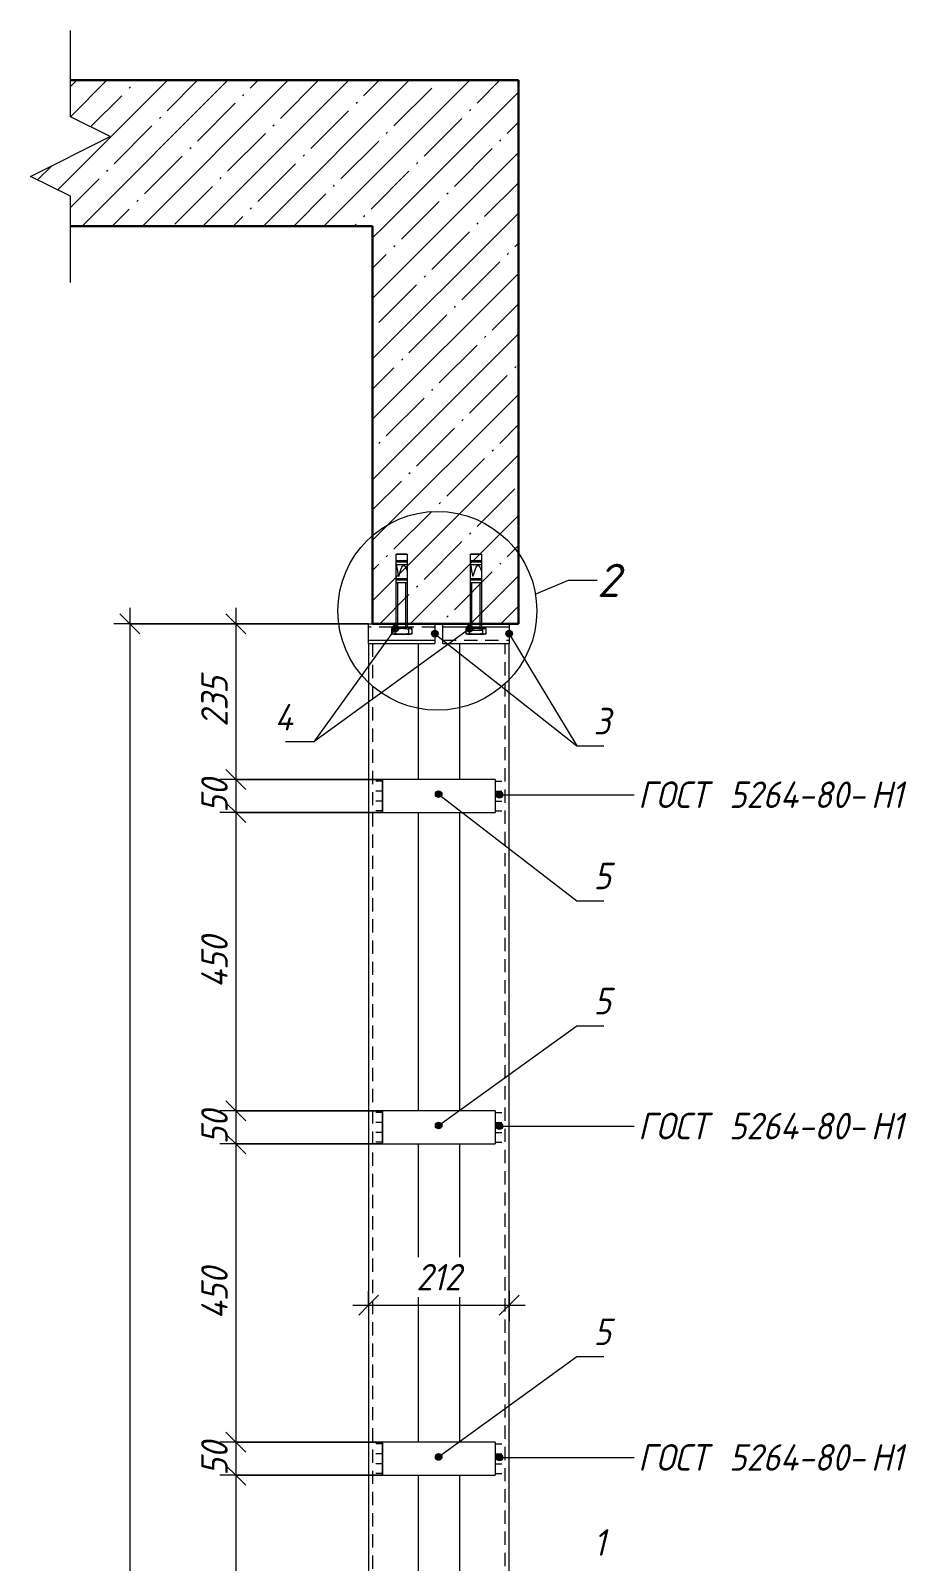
# Model space of a CAD drawing. Header units: millimetres. Extents: x -508 to 38670, y -99 to 8560.
# Drawn here: x 8930 to 10251, y 6085 to 8395 of the extents above; entities that cross this region are included whole.
import ezdxf

# ---------------------------------------------------------------- set-up
doc = ezdxf.new("R2010")
doc.units = ezdxf.units.MM
doc.linetypes.add('200_ШТРИХ_ш1п0_6_', pattern=[32, 20, -12])
for name, color, linetype, lineweight in [('A-ANNO-DIMS', 7, 'Continuous', 9), ('A-ANNO-DIMS-20', 7, 'Continuous', 9), ('A-DETL-1', 7, 'Continuous', 5), ('A-DETL-2', 7, '200_ШТРИХ_ш1п0_6_', 5), ('A-DETL-GENF-1', 7, 'Continuous', 5), ('A-FLOR-FNSH-1', 7, 'Continuous', 30), ('A-FLOR-PATT-1', 7, 'Continuous', 5), ('A-GENM', 7, 'Continuous', 9), ('A-GENM-IDEN', 7, 'Continuous', 9), ('A-WALL-1', 7, 'Continuous', 30), ('A-WALL-PATT-1', 7, 'Continuous', 5), ('G-ANNO-TEXT', 7, 'Continuous', 9)]:
    doc.layers.add(name, color=color, linetype=linetype, lineweight=lineweight)
doc.styles.add('ISOCPEUR_I', font='isocpeui.ttf', dxfattribs={"width": 0.9, "height": 40})
doc.styles.add('ISOCPEUR_I_1', font='isocpeui.ttf', dxfattribs={"height": 50})
doc.dimstyles.new('ISO-2_0_0_9К_СРЕДНИЙ', dxfattribs={"dimscale": 304.8, "dimtxt": 39.839247, "dimasz": 0.098425, "dimexe": 0.07874, "dimexo": 0, "dimgap": 0, "dimtad": 1, "dimdec": 0, "dimzin": 0, "dimdsep": 46, "dimtxsty": 'ISOCPEUR_I', "dimblk1": 'OBLIQUE', "dimblk2": 'OBLIQUE', "dimsah": 1, "dimcen": 0.09, "dimdle": 0.07874, "dimazin": 0, "dimtfac": 1, "dimtdec": 4, "dimtix": 1, "dimtmove": 0, "dimatfit": 3, "dimfxl": 1, "dimtvp": 1, "dimtolj": 1, "dimtzin": 0, "dimarcsym": 2})
doc.dimstyles.new('ISO-2_0_0_9К_СРЕДНИЙ_ФОН', dxfattribs={"dimscale": 304.8, "dimtxt": 39.839247, "dimasz": 0.098425, "dimexe": 0.07874, "dimexo": 0, "dimgap": 0.032808, "dimtad": 1, "dimdec": 0, "dimdsep": 46, "dimtxsty": 'ISOCPEUR_I', "dimblk1": 'OBLIQUE', "dimblk2": 'OBLIQUE', "dimsah": 1, "dimcen": 0.09, "dimdle": 0.07874, "dimazin": 0, "dimtfac": 1, "dimtdec": 4, "dimtix": 1, "dimtmove": 0, "dimatfit": 3, "dimfxl": 1, "dimtvp": 1, "dimtfill": 1, "dimtolj": 1, "dimtzin": 0, "dimarcsym": 2})
pattern_1 = [(45, (11143.02, 4305), (-45.6197, 45.6197), []), (45, (11188.64, 4305), (-45.6197, 45.6197), [80.645, -16.129, 2.682, -13.447])]

# ---------------------------------------------------------------- blocks, each defined once
blk = doc.blocks.new('Фахверк_Влож_Полоса боковая - Полоса_Фахверка-25655111-АР1_1_Ф-21_2 эт_1')
at = {"layer": 'A-GENM'}
for p, q in [((-10585, 7215), (-10585, 7265)), ((-10415, 7265), (-10585, 7265)), ((-10415, 7265), (-10415, 7215)), ((-10585, 7215), (-10415, 7215))]:
    blk.add_line(p, q, dxfattribs=at)
blk = doc.blocks.new('Фахверк_Влож_Уголок - Уголок_Фахверка-29066231-АР1_1_Ф-21_2 эт_1')
at = {"layer": 'A-GENM'}
for p, q in [((-10469, 7470), (-10469, 7265)), ((-10394, 4126), (-10394, 7470)), ((-10469, 7215), (-10469, 6765)), ((-10469, 6715), (-10469, 6265)), ((-10469, 6215), (-10469, 5765)), ((-10469, 5715), (-10469, 5265)), ((-10469, 5215), (-10469, 4765)), ((-10469, 4715), (-10469, 4265)), ((-10469, 4215), (-10469, 4126)), ((-10394, 4126), (-10469, 4126))]:
    blk.add_line(p, q, dxfattribs=at)
blk = doc.blocks.new('Фахверк_Влож_Уголок - Уголок_Фахверка-29066232-АР1_1_Ф-21_2 эт_1')
at = {"layer": 'A-GENM'}
for p, q in [((-10606, 7470), (-10531, 7470)), ((-10606, 7470), (-10606, 4126)), ((-10531, 7265), (-10531, 7470)), ((-10531, 6765), (-10531, 7215)), ((-10531, 6265), (-10531, 6715)), ((-10531, 5765), (-10531, 6215)), ((-10531, 5265), (-10531, 5715)), ((-10531, 4765), (-10531, 5215)), ((-10531, 4265), (-10531, 4715)), ((-10531, 4126), (-10531, 4215)), ((-10531, 4126), (-10606, 4126))]:
    blk.add_line(p, q, dxfattribs=at)
blk = doc.blocks.new('Фахверк_Влож_Полоса верхняя - Полоса верхняя_Фахверка-25545440-АР1_1_Ф-21_2 эт_1')
at = {"layer": 'A-GENM'}
for p, q in [((-10606, 7475), (-10606, 7500)), ((-10606, 7500), (-10600, 7500)), ((-10506, 7500), (-10506, 7475)), ((-10606, 7470), (-10606, 7475)), ((-10606, 7475), (-10506, 7475)), ((-10606, 7470), (-10506, 7470)), ((-10506, 7475), (-10506, 7470))]:
    blk.add_line(p, q, dxfattribs=at)
blk = doc.blocks.new('Фахверк_Влож_Полоса верхняя - Полоса верхняя_Фахверка-V13-АР1_1_Ф-21_2 эт_1')
at = {"layer": 'A-GENM'}
for p, q in [((-10494, 7495), (-10494, 7500)), ((-10494, 7470), (-10494, 7495)), ((-10394, 7495), (-10494, 7495)), ((-10394, 7500), (-10394, 7495)), ((-10394, 7495), (-10394, 7470)), ((-10494, 7470), (-10394, 7470))]:
    blk.add_line(p, q, dxfattribs=at)
blk = doc.blocks.new('Фахверк_Влож_Анкерный болт - Анкерный болт_Фахверка-25085591-АР1_1_Ф-21_2 эт_1')
at = {"layer": 'A-GENM'}
for p, q in [((-10454, 7495), (-10454, 7490)), ((-10444, 7490), (-10454, 7490)), ((-10434, 7490), (-10444, 7490)), ((-10434, 7490), (-10434, 7495))]:
    blk.add_line(p, q, dxfattribs=at)
blk = doc.blocks.new('DET_L_Линия разрыва1 - М20-27085586-АР1_1_Ф-21_2 эт_1')
at = {"layer": 'A-DETL-GENF-1'}
for p, q in [((-11056, 8265), (-11056, 8395)), ((-10996, 8235), (-11056, 8265)), ((-11116, 8175), (-10996, 8235)), ((-11056, 8145), (-11116, 8175)), ((-11056, 8015), (-11056, 8145))]:
    blk.add_line(p, q, dxfattribs=at)
blk = doc.blocks.new('DIMBLOCK77-АР1_1_Ф-21_2 эт_1')
at = {"layer": 'A-ANNO-DIMS-20', "lineweight": 20}
for p, q in [((9239.4, 7500), (9224.4, 7515)), ((9239.4, 7500), (9254.4, 7485)), ((9239.4, 7265), (9224.4, 7280)), ((9239.4, 7265), (9254.4, 7250))]:
    blk.add_line(p, q, dxfattribs=at)
at = {"layer": 'A-ANNO-DIMS-20'}
for p, q in [((9239.4, 7524), (9239.4, 7265)), ((9439.9, 7500), (9215.4, 7500)), ((9239.4, 7500), (9439.9, 7500)), ((9460.9, 7265), (9215.4, 7265)), ((9239.4, 7265), (9460.9, 7265))]:
    blk.add_line(p, q, dxfattribs=at)
at = {"layer": 'A-ANNO-DIMS-20', "color": 0, "insert": (9187.2, 7344.6), "char_height": 40, "width": 91.017, "attachment_point": 1, "rotation": 90, "line_spacing_factor": 1.149209, "style": 'ISOCPEUR_I'}
blk.add_mtext('235', dxfattribs=at)
blk = doc.blocks.new('_Oblique')
at = {"color": 0, "linetype": 'ByBlock', "lineweight": -2}
blk.add_line((-0.5, -0.5), (0.5, 0.5), dxfattribs=at)
blk = doc.blocks.new('DIMBLOCK78-АР1_1_Ф-21_2 эт_1')
at = {"layer": 'A-ANNO-DIMS-20', "lineweight": 20}
for p, q in [((9239.4, 7265), (9224.4, 7280)), ((9239.4, 7265), (9254.4, 7250)), ((9239.4, 7215), (9224.4, 7230)), ((9239.4, 7215), (9254.4, 7200))]:
    blk.add_line(p, q, dxfattribs=at)
at = {"layer": 'A-ANNO-DIMS-20'}
for p, q in [((9460.9, 7265), (9215.4, 7265)), ((9239.4, 7265), (9239.4, 7215)), ((9239.4, 7265), (9460.9, 7265)), ((9460.9, 7215), (9215.4, 7215)), ((9239.4, 7215), (9460.9, 7215))]:
    blk.add_line(p, q, dxfattribs=at)
at = {"layer": 'A-ANNO-DIMS-20', "color": 0, "insert": (9187.2, 7214.7), "char_height": 40, "width": 60.678, "attachment_point": 1, "rotation": 90, "line_spacing_factor": 1.149209, "style": 'ISOCPEUR_I'}
blk.add_mtext('50', dxfattribs=at)
blk = doc.blocks.new('DIMBLOCK79-АР1_1_Ф-21_2 эт_1')
at = {"layer": 'A-ANNO-DIMS-20', "lineweight": 20}
for p, q in [((9239.4, 7215), (9224.4, 7230)), ((9239.4, 7215), (9254.4, 7200)), ((9239.4, 6765), (9224.4, 6780)), ((9239.4, 6765), (9254.4, 6750))]:
    blk.add_line(p, q, dxfattribs=at)
at = {"layer": 'A-ANNO-DIMS-20'}
for p, q in [((9460.9, 7215), (9215.4, 7215)), ((9239.4, 7215), (9239.4, 6765)), ((9239.4, 7215), (9460.9, 7215)), ((9460.9, 6765), (9215.4, 6765)), ((9239.4, 6765), (9460.9, 6765))]:
    blk.add_line(p, q, dxfattribs=at)
at = {"layer": 'A-ANNO-DIMS-20', "color": 0, "insert": (9187.2, 6950.5), "char_height": 40, "width": 94.695, "attachment_point": 1, "rotation": 90, "line_spacing_factor": 1.149209, "style": 'ISOCPEUR_I'}
blk.add_mtext('450', dxfattribs=at)
blk = doc.blocks.new('DIMBLOCK80-АР1_1_Ф-21_2 эт_1')
at = {"layer": 'A-ANNO-DIMS-20', "lineweight": 20}
for p, q in [((9239.4, 6765), (9224.4, 6780)), ((9239.4, 6765), (9254.4, 6750)), ((9239.4, 6715), (9224.4, 6730)), ((9239.4, 6715), (9254.4, 6700))]:
    blk.add_line(p, q, dxfattribs=at)
at = {"layer": 'A-ANNO-DIMS-20'}
for p, q in [((9460.9, 6765), (9215.4, 6765)), ((9239.4, 6765), (9239.4, 6715)), ((9239.4, 6765), (9460.9, 6765)), ((9460.9, 6715), (9215.4, 6715)), ((9239.4, 6715), (9460.9, 6715))]:
    blk.add_line(p, q, dxfattribs=at)
at = {"layer": 'A-ANNO-DIMS-20', "color": 0, "insert": (9187.2, 6714.7), "char_height": 40, "width": 60.678, "attachment_point": 1, "rotation": 90, "line_spacing_factor": 1.149209, "style": 'ISOCPEUR_I'}
blk.add_mtext('50', dxfattribs=at)
blk = doc.blocks.new('DIMBLOCK81-АР1_1_Ф-21_2 эт_1')
at = {"layer": 'A-ANNO-DIMS-20', "lineweight": 20}
for p, q in [((9239.4, 6715), (9224.4, 6730)), ((9239.4, 6715), (9254.4, 6700)), ((9239.4, 6265), (9224.4, 6280)), ((9239.4, 6265), (9254.4, 6250))]:
    blk.add_line(p, q, dxfattribs=at)
at = {"layer": 'A-ANNO-DIMS-20'}
for p, q in [((9460.9, 6715), (9215.4, 6715)), ((9239.4, 6715), (9239.4, 6265)), ((9239.4, 6715), (9460.9, 6715)), ((9460.9, 6265), (9215.4, 6265)), ((9239.4, 6265), (9460.9, 6265))]:
    blk.add_line(p, q, dxfattribs=at)
at = {"layer": 'A-ANNO-DIMS-20', "color": 0, "insert": (9187.2, 6450.5), "char_height": 40, "width": 94.695, "attachment_point": 1, "rotation": 90, "line_spacing_factor": 1.149209, "style": 'ISOCPEUR_I'}
blk.add_mtext('450', dxfattribs=at)
blk = doc.blocks.new('DIMBLOCK82-АР1_1_Ф-21_2 эт_1')
at = {"layer": 'A-ANNO-DIMS-20'}
for p, q in [((9460.9, 6265), (9215.4, 6265)), ((9239.4, 6265), (9239.4, 6215)), ((9239.4, 6265), (9460.9, 6265)), ((9460.9, 6215), (9215.4, 6215)), ((9239.4, 6215), (9460.9, 6215))]:
    blk.add_line(p, q, dxfattribs=at)
at = {"layer": 'A-ANNO-DIMS-20', "lineweight": 20}
for p, q in [((9239.4, 6265), (9224.4, 6280)), ((9239.4, 6265), (9254.4, 6250)), ((9239.4, 6215), (9224.4, 6230)), ((9239.4, 6215), (9254.4, 6200))]:
    blk.add_line(p, q, dxfattribs=at)
at = {"layer": 'A-ANNO-DIMS-20', "color": 0, "insert": (9187.2, 6214.7), "char_height": 40, "width": 60.678, "attachment_point": 1, "rotation": 90, "line_spacing_factor": 1.149209, "style": 'ISOCPEUR_I'}
blk.add_mtext('50', dxfattribs=at)
blk = doc.blocks.new('DIMBLOCK83-АР1_1_Ф-21_2 эт_1')
at = {"layer": 'A-ANNO-DIMS-20'}
for p, q in [((9460.9, 6215), (9215.4, 6215)), ((9239.4, 6215), (9239.4, 5765)), ((9239.4, 6215), (9460.9, 6215)), ((9460.9, 5765), (9215.4, 5765)), ((9239.4, 5765), (9460.9, 5765))]:
    blk.add_line(p, q, dxfattribs=at)
at = {"layer": 'A-ANNO-DIMS-20', "lineweight": 20}
for p, q in [((9239.4, 6215), (9224.4, 6230)), ((9239.4, 6215), (9254.4, 6200)), ((9239.4, 5765), (9224.4, 5780)), ((9239.4, 5765), (9254.4, 5750))]:
    blk.add_line(p, q, dxfattribs=at)
at = {"layer": 'A-ANNO-DIMS-20', "color": 0, "insert": (9187.2, 5950.5), "char_height": 40, "width": 94.695, "attachment_point": 1, "rotation": 90, "line_spacing_factor": 1.149209, "style": 'ISOCPEUR_I'}
blk.add_mtext('450', dxfattribs=at)
blk = doc.blocks.new('DIMBLOCK92-АР1_1_Ф-21_2 эт_1')
at = {"layer": 'A-ANNO-DIMS-20', "lineweight": 20}
for p, q in [((9079.4, 7500), (9064.4, 7515)), ((9079.4, 7500), (9094.4, 7485)), ((9079.4, 4120), (9064.4, 4135)), ((9079.4, 4120), (9094.4, 4105))]:
    blk.add_line(p, q, dxfattribs=at)
at = {"layer": 'A-ANNO-DIMS-20'}
for p, q in [((9079.4, 7524), (9079.4, 4096)), ((9439.9, 7500), (9055.4, 7500)), ((9079.4, 7500), (9439.9, 7500)), ((9100.6, 4120), (9055.4, 4120)), ((9079.4, 4120), (9100.6, 4120))]:
    blk.add_line(p, q, dxfattribs=at)
at = {"layer": 'A-ANNO-DIMS-20', "color": 0, "insert": (9027.2, 5759.4), "char_height": 40, "width": 121.356, "attachment_point": 1, "rotation": 90, "line_spacing_factor": 1.149209, "style": 'ISOCPEUR_I'}
blk.add_mtext('3380', dxfattribs=at)
blk = doc.blocks.new('DIMBLOCK93-АР1_1_Ф-21_2 эт_1')
at = {"layer": 'A-ANNO-DIMS-20'}
for p, q in [((9439.9, 6492.9), (9439.9, 6447.7)), ((9439.9, 6471.7), (9439.9, 6492.9)), ((9651.9, 6492.9), (9651.9, 6447.7)), ((9651.9, 6471.7), (9651.9, 6492.9)), ((9415.9, 6471.7), (9675.9, 6471.7))]:
    blk.add_line(p, q, dxfattribs=at)
at = {"layer": 'A-ANNO-DIMS-20', "lineweight": 20}
for p, q in [((9439.9, 6471.7), (9424.9, 6456.7)), ((9439.9, 6471.7), (9454.9, 6486.7)), ((9651.9, 6471.7), (9636.9, 6456.7)), ((9651.9, 6471.7), (9666.9, 6486.7))]:
    blk.add_line(p, q, dxfattribs=at)
at = {"layer": 'A-ANNO-DIMS-20', "color": 0, "insert": (9511.8, 6534), "char_height": 40, "width": 81.824, "attachment_point": 1, "line_spacing_factor": 1.149209, "style": 'ISOCPEUR_I', "bg_fill": 3, "box_fill_scale": 1.25, "bg_fill_color": 256, "bg_fill_true_color": 13158600, "bg_fill_transparency": 0}
blk.add_mtext('212', dxfattribs=at)

msp = doc.modelspace()

# ---------------------------------------------------------------- hatches: boundary and pattern name
at = {"layer": 'A-FLOR-PATT-1'}
h = msp.add_hatch(dxfattribs=at)
h.set_pattern_fill('FP_9', color=256, style=0, pattern_type=2)
h.set_pattern_definition(pattern_1)
h.paths.add_polyline_path([(9665.9, 8100), (9665.9, 8320), (8989.9, 8320), (8989.9, 8265), (9049.9, 8235), (8929.9, 8175), (8989.9, 8145), (8989.9, 8100), (9445.9, 8100)], flags=0)
at = {"layer": 'A-GENM-IDEN'}
h = msp.add_hatch(color=256, dxfattribs=at)
edge = h.paths.add_edge_path(flags=0)
edge.add_arc((9479.9, 7492.5), 5, 0, 360)
h = msp.add_hatch(color=256, dxfattribs=at)
edge = h.paths.add_edge_path(flags=0)
edge.add_arc((9539.9, 7485), 5, 0, 360)
h = msp.add_hatch(color=256, dxfattribs=at)
edge = h.paths.add_edge_path(flags=0)
edge.add_arc((9591.9, 7492.5), 5, 0, 360)
h = msp.add_hatch(color=256, dxfattribs=at)
edge = h.paths.add_edge_path(flags=0)
edge.add_arc((9651.9, 7485), 5, 0, 360)
h = msp.add_hatch(color=256, dxfattribs=at)
edge = h.paths.add_edge_path(flags=0)
edge.add_arc((9545.5, 7242.7), 5, 0, 360)
h = msp.add_hatch(color=256, dxfattribs=at)
edge = h.paths.add_edge_path(flags=0)
edge.add_arc((9545.5, 6742.7), 5, 0, 360)
h = msp.add_hatch(color=256, dxfattribs=at)
edge = h.paths.add_edge_path(flags=0)
edge.add_arc((9545.5, 6242.7), 5, 0, 360)
at = {"layer": 'A-WALL-PATT-1'}
h = msp.add_hatch(dxfattribs=at)
h.set_pattern_fill('FP_9', color=256, style=0, pattern_type=2)
h.set_pattern_definition(pattern_1)
h.paths.add_polyline_path([(9445.9, 7500), (9665.9, 7500), (9665.9, 8100), (9445.9, 8100)], flags=0)
at = {"layer": 'G-ANNO-TEXT'}
h = msp.add_hatch(color=256, dxfattribs=at)
edge = h.paths.add_edge_path(flags=0)
edge.add_arc((9637.3, 7242), 5, 0, 360)
h = msp.add_hatch(color=256, dxfattribs=at)
edge = h.paths.add_edge_path(flags=0)
edge.add_arc((9637.3, 6742), 5, 0, 360)
h = msp.add_hatch(color=256, dxfattribs=at)
edge = h.paths.add_edge_path(flags=0)
edge.add_arc((9637.3, 6242), 5, 0, 360)

# ---------------------------------------------------------------- linework, layer by layer
at = {"layer": 'A-DETL-1'}
for p, q in [((9498.1, 7605), (9481.6, 7605)), ((9481.6, 7605), (9498.1, 7605)), ((9481.6, 7495), (9481.6, 7605)), ((9498.1, 7605), (9498.1, 7495)), ((9610.1, 7605), (9593.6, 7605)), ((9593.6, 7605), (9610.1, 7605)), ((9593.6, 7495), (9593.6, 7605)), ((9610.1, 7605), (9610.1, 7495)), ((9481.6, 7593.4), (9498.1, 7593.4)), ((9481.6, 7589.2), (9498.1, 7589.2)), ((9482.6, 7595.4), (9497.2, 7595.4)), ((9593.6, 7593.4), (9610.1, 7593.4)), ((9593.6, 7589.2), (9610.1, 7589.2)), ((9594.6, 7595.4), (9609.2, 7595.4)), ((9481.6, 7568.3), (9498.1, 7568.3)), ((9481.6, 7566.2), (9498.1, 7566.2)), ((9481.6, 7562.1), (9498.1, 7562.1)), ((9483.7, 7566.2), (9483.7, 7568.3)), ((9483.7, 7566.2), (9483.7, 7568.3)), ((9483.7, 7495), (9483.7, 7562.1)), ((9496, 7495), (9496, 7562.1)), ((9593.6, 7568.3), (9610.1, 7568.3)), ((9593.6, 7566.2), (9610.1, 7566.2)), ((9593.6, 7562.1), (9610.1, 7562.1)), ((9595.7, 7566.2), (9595.7, 7568.3)), ((9595.7, 7566.2), (9595.7, 7568.3)), ((9595.7, 7495), (9595.7, 7562.1)), ((9608, 7495), (9608, 7562.1)), ((9479.9, 7493.6), (9474.5, 7492.8)), ((9474.5, 7492.8), (9474.5, 7484.6)), ((9474.5, 7484.6), (9479.9, 7483.8)), ((9477.2, 7493.6), (9477.2, 7495)), ((9502.5, 7495), (9477.2, 7495)), ((9502.5, 7493.6), (9477.2, 7493.6)), ((9479.9, 7483.8), (9479.9, 7493.6)), ((9499.8, 7493.6), (9479.9, 7493.6)), ((9484.3, 7495), (9486.4, 7495)), ((9505.3, 7492.8), (9499.8, 7493.6)), ((9499.8, 7493.6), (9499.8, 7483.8)), ((9499.8, 7483.8), (9505.3, 7484.6)), ((9502.5, 7495), (9502.5, 7493.6)), ((9505.3, 7484.6), (9505.3, 7492.8)), ((9591.9, 7493.6), (9586.5, 7492.8)), ((9586.5, 7492.8), (9586.5, 7484.6)), ((9586.5, 7484.6), (9591.9, 7483.8)), ((9589.2, 7493.6), (9589.2, 7495)), ((9614.5, 7495), (9589.2, 7495)), ((9614.5, 7493.6), (9589.2, 7493.6)), ((9591.9, 7483.8), (9591.9, 7493.6)), ((9611.8, 7493.6), (9591.9, 7493.6)), ((9596.3, 7495), (9598.4, 7495)), ((9617.3, 7492.8), (9611.8, 7493.6)), ((9611.8, 7493.6), (9611.8, 7483.8)), ((9611.8, 7483.8), (9617.3, 7484.6)), ((9614.5, 7495), (9614.5, 7493.6)), ((9617.3, 7484.6), (9617.3, 7492.8)), ((9499.8, 7483.8), (9479.9, 7483.8)), ((9611.8, 7483.8), (9591.9, 7483.8)), ((9460.9, 7262.5), (9450.9, 7262.5)), ((9460.9, 7265), (9460.9, 7215)), ((9630.9, 7265), (9630.9, 7215)), ((9630.9, 7262.5), (9640.9, 7262.5)), ((9460.9, 7247.5), (9450.9, 7247.5)), ((9460.9, 7232.5), (9450.9, 7232.5)), ((9630.9, 7247.5), (9640.9, 7247.5)), ((9630.9, 7232.5), (9640.9, 7232.5)), ((9460.9, 7217.5), (9450.9, 7217.5)), ((9630.9, 7217.5), (9640.9, 7217.5)), ((9460.9, 6762.5), (9450.9, 6762.5)), ((9460.9, 6747.5), (9450.9, 6747.5)), ((9460.9, 6765), (9460.9, 6715)), ((9630.9, 6765), (9630.9, 6715)), ((9630.9, 6762.5), (9640.9, 6762.5)), ((9630.9, 6747.5), (9640.9, 6747.5)), ((9460.9, 6732.5), (9450.9, 6732.5)), ((9630.9, 6732.5), (9640.9, 6732.5)), ((9460.9, 6717.5), (9450.9, 6717.5)), ((9630.9, 6717.5), (9640.9, 6717.5)), ((9460.9, 6262.5), (9450.9, 6262.5)), ((9460.9, 6265), (9460.9, 6215)), ((9630.9, 6265), (9630.9, 6215)), ((9630.9, 6262.5), (9640.9, 6262.5)), ((9460.9, 6247.5), (9450.9, 6247.5)), ((9630.9, 6247.5), (9640.9, 6247.5)), ((9460.9, 6232.5), (9450.9, 6232.5)), ((9460.9, 6217.5), (9450.9, 6217.5)), ((9630.9, 6232.5), (9640.9, 6232.5)), ((9630.9, 6217.5), (9640.9, 6217.5))]:
    msp.add_line(p, q, dxfattribs=at)
msp.add_circle((9543.6, 7519.4), 150, dxfattribs=at)
for centre, radius, start, end in [((9482.8, 7594.1), 1.38, 98.7234, 149.1005), ((9496.9, 7594.1), 1.38, 30.8995, 81.2766), ((9594.8, 7594.1), 1.38, 98.7234, 149.1005), ((9608.9, 7594.1), 1.38, 30.8995, 81.2766), ((9477.6, 7488.3), 4.23, 56.0803, 137.7236), ((9477.6, 7489.1), 4.23, 222.2764, 303.9197), ((9489.9, 7449.8), 42.8, 76.6145, 103.3855), ((9489.9, 7527.5), 42.8, 256.6145, 283.3855), ((9502.1, 7488.3), 4.23, 42.2764, 123.9197), ((9502.1, 7489.1), 4.23, 236.0803, 317.7236), ((9589.6, 7488.3), 4.23, 56.0803, 137.7236), ((9589.6, 7489.1), 4.23, 222.2764, 303.9197), ((9601.9, 7449.8), 42.8, 76.6145, 103.3855), ((9601.9, 7527.5), 42.8, 256.6145, 283.3855), ((9614.1, 7488.3), 4.23, 42.2764, 123.9197), ((9614.1, 7489.1), 4.23, 236.0803, 317.7236)]:
    msp.add_arc(centre, radius, start, end, dxfattribs=at)
for points in [[(9481.6, 7589.2), (9482.8, 7584.5), (9485.2, 7559), (9489, 7596.5), (9498.1, 7584.5), (9498.1, 7573.5)], [(9593.6, 7589.2), (9594.8, 7584.5), (9597.2, 7559), (9601, 7596.5), (9610.1, 7584.5), (9610.1, 7573.5)]]:
    msp.add_open_spline(points, degree=3, knots=[3.947128, 3.947128, 3.947128, 3.947128, 10.095996, 20.129437, 28.583816, 28.583816, 28.583816, 28.583816], dxfattribs=at)
at = {"layer": 'A-DETL-2'}
for p, q in [((9539.9, 7495), (9439.9, 7495)), ((9445.9, 7470), (9445.9, 4126)), ((9551.9, 7475), (9651.9, 7475)), ((9645.9, 4126), (9645.9, 7470))]:
    msp.add_line(p, q, dxfattribs=at)
at = {"layer": 'A-FLOR-FNSH-1'}
for p, q in [((9665.9, 8320), (8989.9, 8320)), ((9665.9, 8100), (9665.9, 8320)), ((8989.9, 8100), (9445.9, 8100))]:
    msp.add_line(p, q, dxfattribs=at)
at = {"layer": 'A-GENM-IDEN'}
for p, q in [((9479.9, 7492.5), (9357.3, 7321.7)), ((9591.9, 7492.5), (9357.3, 7321.7)), ((9539.9, 7485), (9754.2, 7315.8)), ((9651.9, 7485), (9754.2, 7315.8)), ((9357.3, 7321.7), (9314.5, 7321.7)), ((9357.3, 7321.7), (9314.5, 7321.7)), ((9754.2, 7315.8), (9794.9, 7315.8)), ((9754.2, 7315.8), (9794.9, 7315.8)), ((9545.5, 7242.7), (9754.2, 7082.1)), ((9754.2, 7082.1), (9794.9, 7082.1)), ((9545.5, 6742.7), (9754.2, 6893.4)), ((9754.2, 6893.4), (9794.9, 6893.4)), ((9545.5, 6242.7), (9754.2, 6394.3)), ((9754.2, 6394.3), (9794.9, 6394.3))]:
    msp.add_line(p, q, dxfattribs=at)
for centre in [(9479.9, 7492.5), (9539.9, 7485), (9591.9, 7492.5), (9651.9, 7485), (9545.5, 7242.7), (9545.5, 6742.7), (9545.5, 6242.7)]:
    msp.add_circle(centre, 5, dxfattribs=at)
at = {"layer": 'A-WALL-1'}
for p, q in [((9445.9, 8100), (9445.9, 7500)), ((9665.9, 7500), (9665.9, 8100)), ((9445.9, 7500), (9665.9, 7500))]:
    msp.add_line(p, q, dxfattribs=at)
at = {"layer": 'G-ANNO-TEXT'}
for p, q in [((9691.3, 7544.7), (9741.3, 7565.5)), ((9741.3, 7565.5), (9764.7, 7565.5)), ((9764.7, 7565.5), (9784.5, 7565.5)), ((9637.3, 7242), (9840.5, 7242)), ((9637.3, 6742), (9840.5, 6742)), ((9637.3, 6242), (9840.5, 6242))]:
    msp.add_line(p, q, dxfattribs=at)
for centre in [(9637.3, 7242), (9637.3, 6742), (9637.3, 6242)]:
    msp.add_circle(centre, 5, dxfattribs=at)

# ---------------------------------------------------------------- block references
at = {"layer": 'A-DETL-GENF-1'}
msp.add_blockref('DET_L_Линия разрыва1 - М20-27085586-АР1_1_Ф-21_2 эт_1', (20045.9, 0), dxfattribs=at)
at = {"layer": 'A-GENM'}
for name, p in [('Фахверк_Влож_Полоса верхняя - Полоса верхняя_Фахверка-25545440-АР1_1_Ф-21_2 эт_1', (20045.9, 0)), ('Фахверк_Влож_Полоса верхняя - Полоса верхняя_Фахверка-V13-АР1_1_Ф-21_2 эт_1', (20045.9, 0)), ('Фахверк_Влож_Анкерный болт - Анкерный болт_Фахверка-25085591-АР1_1_Ф-21_2 эт_1', (20045.9, 0)), ('Фахверк_Влож_Уголок - Уголок_Фахверка-29066232-АР1_1_Ф-21_2 эт_1', (20045.9, 0)), ('Фахверк_Влож_Уголок - Уголок_Фахверка-29066231-АР1_1_Ф-21_2 эт_1', (20045.9, 0)), ('Фахверк_Влож_Полоса боковая - Полоса_Фахверка-25655111-АР1_1_Ф-21_2 эт_1', (20045.9, 0)), ('Фахверк_Влож_Полоса боковая - Полоса_Фахверка-25655111-АР1_1_Ф-21_2 эт_1', (20045.9, -500)), ('Фахверк_Влож_Полоса боковая - Полоса_Фахверка-25655111-АР1_1_Ф-21_2 эт_1', (20045.9, -1000))]:
    msp.add_blockref(name, p, dxfattribs=at)

# ---------------------------------------------------------------- texts
at = {"layer": 'A-GENM-IDEN', "char_height": 40, "attachment_point": 1, "style": 'ISOCPEUR_I'}
for s, insert, width in [('\\fISOCPEUR|b0|i1|c204|p34|;\\W.9;4', (9298.3, 7378.9), 37.519), ('\\fISOCPEUR|b0|i1|c204|p34|;\\W.9;4', (9298.3, 7378.9), 37.519), ('\\fISOCPEUR|b0|i1|c204|p34|;\\W.9;3', (9779.4, 7373), 31.747), ('\\fISOCPEUR|b0|i1|c204|p34|;\\W.9;3', (9779.4, 7373), 31.747), ('\\fISOCPEUR|b0|i1|c204|p34|;\\W.9;5', (9779.4, 7139.4), 31.747), ('\\fISOCPEUR|b0|i1|c204|p34|;\\W.9;5', (9779.4, 6950.6), 31.747), ('\\fISOCPEUR|b0|i1|c204|p34|;\\W.9;5', (9779.4, 6451.6), 31.747), ('\\fISOCPEUR|b0|i1|c204|p34|;\\W.9;1', (9779.4, 6133.7), 23.089), ('\\fISOCPEUR|b0|i1|c204|p34|;\\W.9;1', (9779.4, 6133.7), 23.089)]:
    msp.add_mtext(s, dxfattribs=dict(at, insert=insert, width=width))
at = {"layer": 'G-ANNO-TEXT', "attachment_point": 1}
for s, insert, char_height, width, style in [('\\fISOCPEUR|b0|i1|c204|p34|;2', (9784.5, 7590.5), 50, 44.894, 'ISOCPEUR_I_1'), ('ГОСТ', (9846.5, 7262), 40, 138.532, 'ISOCPEUR_I'), (' 5264-80-', (9960.8, 7262), 40, 287.164, 'ISOCPEUR_I'), ('\\fISOCPEUR|b0|i1|c204|p34|;\\W.9;Н', (10197.7, 7262), 40, 37.519, 'ISOCPEUR_I'), ('\\fISOCPEUR|b0|i1|c204|p34|;\\W.9;1', (10228.7, 7262), 40, 23.089, 'ISOCPEUR_I'), ('ГОСТ', (9846.5, 6762), 40, 138.532, 'ISOCPEUR_I'), (' 5264-80-', (9960.8, 6762), 40, 287.164, 'ISOCPEUR_I'), ('\\fISOCPEUR|b0|i1|c204|p34|;\\W.9;Н', (10197.7, 6762), 40, 37.519, 'ISOCPEUR_I'), ('\\fISOCPEUR|b0|i1|c204|p34|;\\W.9;1', (10228.7, 6762), 40, 23.089, 'ISOCPEUR_I'), ('ГОСТ', (9846.5, 6262), 40, 138.532, 'ISOCPEUR_I'), (' 5264-80-', (9960.8, 6262), 40, 287.164, 'ISOCPEUR_I'), ('\\fISOCPEUR|b0|i1|c204|p34|;\\W.9;Н', (10197.7, 6262), 40, 37.519, 'ISOCPEUR_I'), ('\\fISOCPEUR|b0|i1|c204|p34|;\\W.9;1', (10228.7, 6262), 40, 23.089, 'ISOCPEUR_I')]:
    msp.add_mtext(s, dxfattribs=dict(at, insert=insert, char_height=char_height, width=width, style=style))

# ---------------------------------------------------------------- dimensions: what is measured, and where the dimension line sits
at = {"layer": 'A-ANNO-DIMS'}
for base, p1, p2, override, picture, middle in [((9079.4, 4120), (9439.9, 7500), (9100.6, 4120), {"dimpost": '<>', "dimfxl": 3396.978697}, 'DIMBLOCK92-АР1_1_Ф-21_2 эт_1', (9059.4, 5810)), ((9239.4, 7265), (9439.9, 7500), (9460.9, 7265), {"dimpost": '<>', "dimfxl": 235.936432}, 'DIMBLOCK77-АР1_1_Ф-21_2 эт_1', (9219.4, 7382.5)), ((9239.4, 7215), (9460.9, 7265), (9460.9, 7215), {"dimpost": '<>', "dimfxl": 50}, 'DIMBLOCK78-АР1_1_Ф-21_2 эт_1', (9219.4, 7240)), ((9239.4, 6765), (9460.9, 7215), (9460.9, 6765), {"dimpost": '<>', "dimfxl": 450}, 'DIMBLOCK79-АР1_1_Ф-21_2 эт_1', (9219.4, 6990)), ((9239.4, 6715), (9460.9, 6765), (9460.9, 6715), {"dimpost": '<>', "dimfxl": 50}, 'DIMBLOCK80-АР1_1_Ф-21_2 эт_1', (9219.4, 6740)), ((9239.4, 6265), (9460.9, 6715), (9460.9, 6265), {"dimpost": '<>', "dimfxl": 450}, 'DIMBLOCK81-АР1_1_Ф-21_2 эт_1', (9219.4, 6490)), ((9239.4, 6215), (9460.9, 6265), (9460.9, 6215), {"dimpost": '<>', "dimfxl": 50}, 'DIMBLOCK82-АР1_1_Ф-21_2 эт_1', (9219.4, 6240)), ((9239.4, 5765), (9460.9, 6215), (9460.9, 5765), {"dimpost": '<>', "dimfxl": 450}, 'DIMBLOCK83-АР1_1_Ф-21_2 эт_1', (9219.4, 5990))]:
    dim = msp.add_linear_dim(base=base, p1=p1, p2=p2, angle=90, dimstyle='ISO-2_0_0_9К_СРЕДНИЙ', override=override, dxfattribs=at)
    dim.commit()
    dim.dimension.update_dxf_attribs({"geometry": picture, "text_midpoint": middle})

# ---------------------------------------------------------------- next in the draw order: dimensions: what is measured, and where the dimension line sits
dim = msp.add_linear_dim(base=(9651.9, 6471.7), p1=(9439.9, 6492.9), p2=(9651.9, 6492.9), dimstyle='ISO-2_0_0_9К_СРЕДНИЙ_ФОН', override={"dimpost": '<>', "dimfxl": 212}, dxfattribs=at)
dim.commit()
dim.dimension.update_dxf_attribs({"geometry": 'DIMBLOCK93-АР1_1_Ф-21_2 эт_1', "text_midpoint": (9545.9, 6501.7)})

doc.saveas('drawing.dxf')
